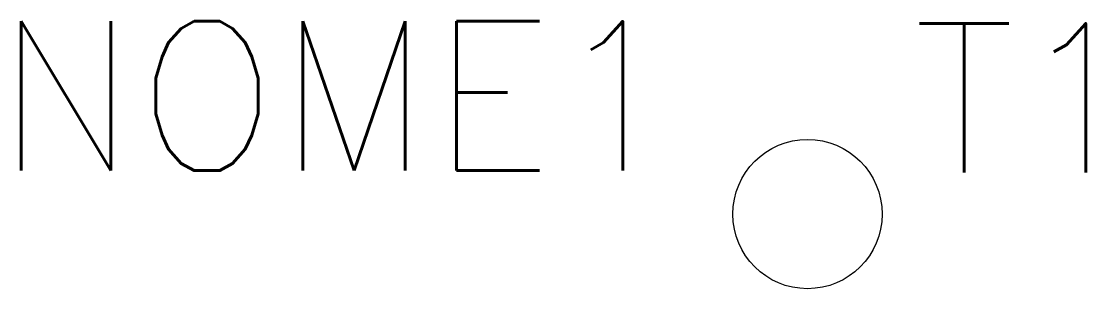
# Model space of a CAD drawing. Header units: millimetres. Extents: x -10.5 to 3.7, y -1 to 2.6.
import ezdxf
from ezdxf.enums import TextEntityAlignment as Align

# ---------------------------------------------------------------- set-up
doc = ezdxf.new("R2010")
doc.units = ezdxf.units.MM
doc.header["$LTSCALE"] = 10
doc.styles.add('ROMANS', font='romans.shx')

msp = doc.modelspace()

# ---------------------------------------------------------------- linework, layer by layer
at = {"color": 7}
msp.add_circle((0, 0), 1, dxfattribs=at)

# ---------------------------------------------------------------- texts
at = {"color": 7, "style": 'ROMANS', "flags": 4}
msp.add_attdef('NOME1', text='NOME1', height=2, dxfattribs=at).set_placement((-1.703, 1.583), align=Align.MIDDLE_RIGHT)
msp.add_attdef('T1', text='T1', height=2, dxfattribs=at).set_placement((1.413, 1.555), align=Align.MIDDLE_LEFT)

doc.saveas('drawing.dxf')
